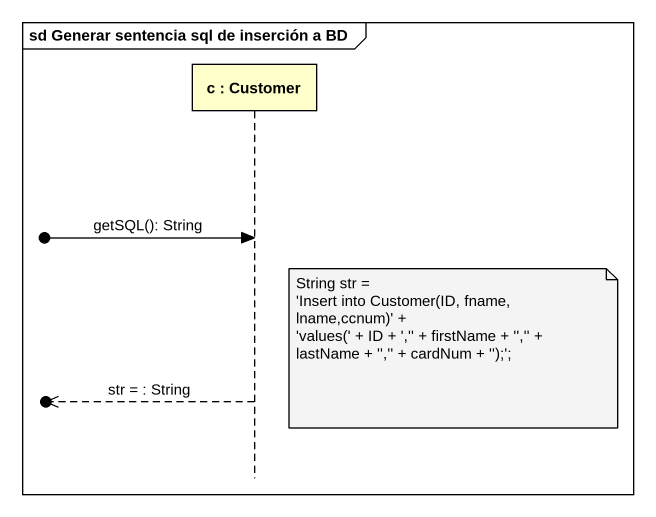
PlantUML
@startuml
mainframe sd Generar sentencia sql de inserción a BD
hide footbox
participant "c : Customer" as c

[o-> c : getSQL(): String
note right of c
  String str =
  ~'Insert into Customer(ID, fname, lname,ccnum)' +
  ~'values(' + ID + ','' + firstName + '','' +
  lastName + '','' + cardNum + '');';
end note
[o<<-- c : str = : String
@enduml
